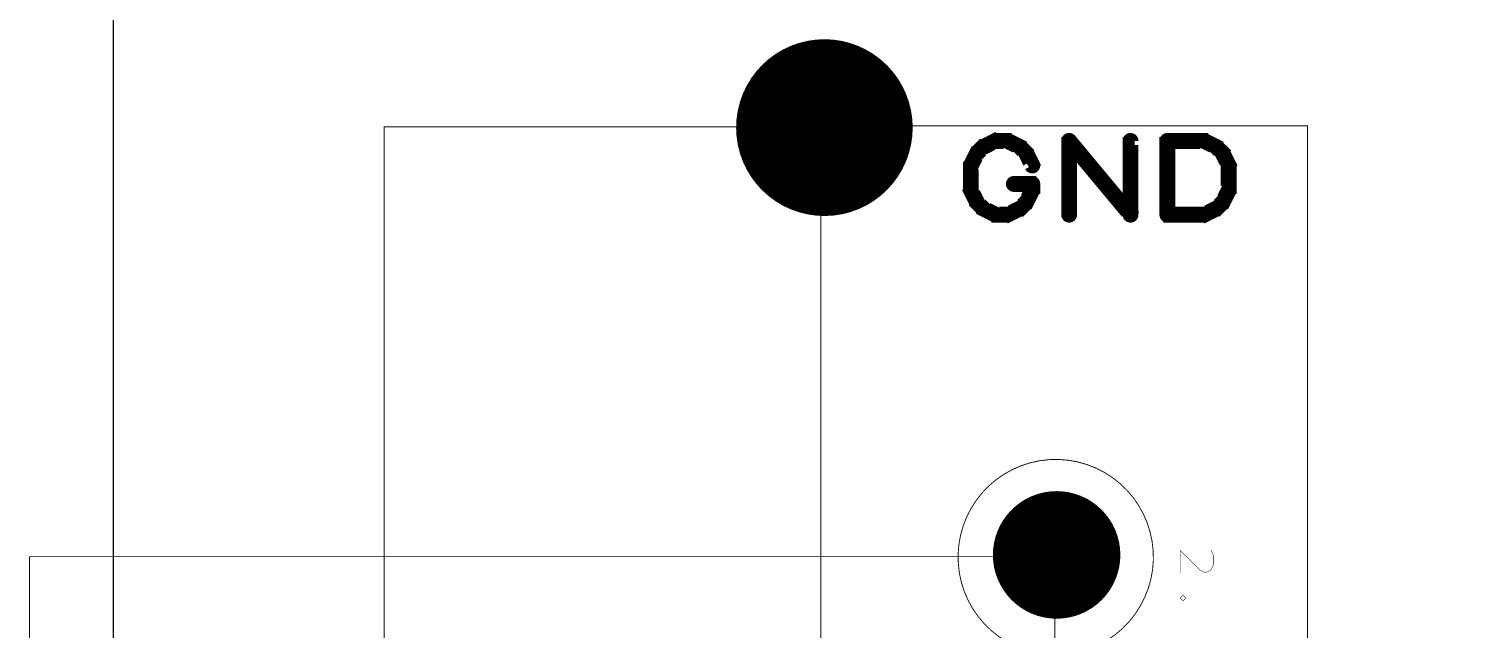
# Model space of a CAD drawing. Extents: x 1.5 to 98, y 12 to 104.4.
# Drawn here: x 1.45 to 17.61, y 66.77 to 73.48 of the extents above; entities that cross this region are included whole.
import ezdxf

# ---------------------------------------------------------------- set-up
doc = ezdxf.new("R2010")
doc.units = 0
doc.layers.get('0').update_dxf_attribs({"linetype": 'CONTINUOUS'})
for name, color, linetype in [('_BOARD', 254, 'CONTINUOUS'), ('_DRILL', 251, 'CONTINUOUS'), ('BOTTOM_SOLDER_MASK', 6, 'CONTINUOUS'), ('TOP_SILKSCREEN', 1, 'CONTINUOUS'), ('TOP_SOLDER_MASK', 2, 'CONTINUOUS')]:
    doc.layers.add(name, color=color, linetype=linetype)

# ---------------------------------------------------------------- blocks, each defined once
blk = doc.blocks.new('PAD_ROUND_73_HOLE_73')
at = {"const_width": 0.925}
blk.add_lwpolyline([(-0.4625, 0, 1), (0.4625, 0, 1)], format="xyb", close=True, dxfattribs=at)
blk = doc.blocks.new('PAD_ROUND_51_HOLE_51')
at = {"const_width": 0.65}
blk.add_lwpolyline([(-0.325, 0, 1), (0.325, 0, 1)], format="xyb", close=True, dxfattribs=at)
blk = doc.blocks.new('_HOLE')
blk.add_circle((0, 0), 0.5)

msp = doc.modelspace()

# ---------------------------------------------------------------- linework, layer by layer
at = {"layer": '_BOARD', "color": 3}
msp.add_lwpolyline([(2.4, 12), (2.4, 104.4), (2.4, 104.4), (30.6, 104.4), (30.6, 104.4), (30.6, 98.4), (30.6, 98.4), (85.8, 98.4), (85.8, 98.4), (85.8, 104.4), (85.8, 104.4), (98, 104.4), (98, 104.4), (98, 12), (98, 12), (2.4, 12), (2.4, 12)], close=True, dxfattribs=at)
at = {"layer": 'TOP_SILKSCREEN', "color": 135}
for points in [[(11.2575, 72.38, 0.005, 0.005, -1), (11.2625, 72.38, 0, 0, 0), (11.26, 72.38, 0, 0, 0), (11.26, 72.38, 0.01, 0.01, -1), (9.44, 72.38, 0, 0, 0), (9.44, 72.38, 0.005, 0.005, 0), (9.4375, 72.38, 0.005, 0.005, -1), (9.4425, 72.38, 0, 0, 0), (9.4425, 72.38, 0.005, 0.005, -1), (9.4375, 72.38, 0, 0, 0), (9.44, 72.38, 0, 0, 0), (9.44, 72.38, 0.01, 0.01, -1), (11.26, 72.38, 0.01, 0.01, 0), (11.26, 72.38, 0, 0, 0), (11.26, 72.38, 0.005, 0.005, 0), (11.2625, 72.38, 0.005, 0.005, -1), (11.2575, 72.38, 0, 0, 0)], [(13.9277, 68.0589, 0.005, 0.005, 1), (13.9322, 68.0611, 0, 0, 0), (13.93, 68.06, 0, 0, 0), (13.93, 68.06, 0.01, 0.01, 1), (11.97, 67.09, 0, 0, 0), (11.97, 67.09, 0.005, 0.005, 0), (11.9678, 67.0889, 0.005, 0.005, 1), (11.9723, 67.0911, 0, 0, 0), (11.9723, 67.0911, 0.005, 0.005, 1), (11.9678, 67.0889, 0, 0, 0), (11.97, 67.09, 0, 0, 0), (11.97, 67.09, 0.01, 0.01, 1), (13.93, 68.06, 0.01, 0.01, 0), (13.93, 68.06, 0, 0, 0), (13.93, 68.06, 0.005, 0.005, 0), (13.9322, 68.0611, 0.005, 0.005, 1), (13.9277, 68.0589, 0, 0, 0)]]:
    msp.add_lwpolyline(points, format="xyseb", close=True, dxfattribs=at)
at = {"layer": 'TOP_SILKSCREEN', "color": 171}
for points in [[(5.43, 30.46, 0.01, 0.01, 0), (5.43, 72.39, 0, 0, 0), (5.43, 72.39, 0.005, 0.005, 0), (5.4325, 72.39, 0.005, 0.005, 1), (5.4275, 72.39, 0, 0, 0), (5.43, 72.3925, 0.005, 0.005, 1), (5.43, 72.3875, 0, 0, 0), (5.43, 72.39, 0, 0, 0), (5.43, 72.39, 0.01, 0.01, 0), (10.32, 72.39, 0.01, 0.01, 0), (10.32, 72.39, 0, 0, 0), (10.32, 72.39, 0.005, 0.005, 0), (10.32, 72.3875, 0.005, 0.005, 1), (10.32, 72.3925, 0, 0, 0), (10.3225, 72.39, 0.005, 0.005, 1), (10.3175, 72.39, 0, 0, 0), (10.32, 72.39, 0, 0, 0), (10.32, 72.39, 0.01, 0.01, 0), (10.32, 30.46, 0, 0, 0)], [(10.32, 30.46, 0.01, 0.01, 0), (10.32, 72.4, 0, 0, 0), (10.32, 72.4, 0.005, 0.005, 0), (10.3225, 72.4, 0.005, 0.005, 1), (10.3175, 72.4, 0, 0, 0), (10.32, 72.4025, 0.005, 0.005, 1), (10.32, 72.3975, 0, 0, 0), (10.32, 72.4, 0, 0, 0), (10.32, 72.4, 0.01, 0.01, 0), (15.77, 72.4, 0.01, 0.01, 0), (15.77, 72.4, 0, 0, 0), (15.77, 72.4, 0.005, 0.005, 0), (15.77, 72.3975, 0.005, 0.005, 1), (15.77, 72.4025, 0, 0, 0), (15.7725, 72.4, 0.005, 0.005, 1), (15.7675, 72.4, 0, 0, 0), (15.77, 72.4, 0, 0, 0), (15.77, 72.4, 0.01, 0.01, 0), (15.77, 30.46, 0, 0, 0)], [(1.46, 35.23, 0.01, 0.01, 0), (1.46, 67.58, 0, 0, 0), (1.46, 67.58, 0.005, 0.005, 0), (1.4625, 67.58, 0.005, 0.005, 1), (1.4575, 67.58, 0, 0, 0), (1.46, 67.5825, 0.005, 0.005, 1), (1.46, 67.5775, 0, 0, 0), (1.46, 67.58, 0, 0, 0), (1.46, 67.58, 0.01, 0.01, 0), (12.94, 67.58, 0.01, 0.01, 0), (12.94, 67.58, 0, 0, 0), (12.94, 67.58, 0.005, 0.005, 0), (12.94, 67.5775, 0.005, 0.005, 1), (12.94, 67.5825, 0, 0, 0), (12.9425, 67.58, 0.005, 0.005, 1), (12.9375, 67.58, 0, 0, 0), (12.94, 67.58, 0, 0, 0), (12.94, 67.58, 0.01, 0.01, 0), (12.94, 35.23, 0, 0, 0)]]:
    msp.add_lwpolyline(points, format="xyseb", dxfattribs=at)
at = {"layer": 'TOP_SILKSCREEN', "color": 135}
for points in [[(12.0373, 72.1253, 0.0889, 0.0889, 1), (12.1003, 72.0623, 0, 0, 0), (12.0688, 72.0938, 0, 0, 0), (12.0688, 72.0938, 0.1778, 0.1778, 0), (12.1375, 72.1625, 0.1778, 0.1778, 0), (12.1375, 72.1625, 0, 0, 0), (12.1375, 72.1625, 0.0889, 0.0889, 0), (12.169, 72.131, 0.0889, 0.0889, 1), (12.106, 72.194, 0, 0, 0)], [(12.1176, 72.2023, 0.0889, 0.0889, 1), (12.1574, 72.1227, 0, 0, 0), (12.1375, 72.1625, 0, 0, 0), (12.1375, 72.1625, 0.1778, 0.1778, 0), (12.275, 72.2313, 0.1778, 0.1778, 0), (12.275, 72.2313, 0, 0, 0), (12.275, 72.2313, 0.0889, 0.0889, 0), (12.2949, 72.1915, 0.0889, 0.0889, 1), (12.2551, 72.2711, 0, 0, 0)], [(12.275, 72.2758, 0.0889, 0.0889, 1), (12.275, 72.1868, 0, 0, 0), (12.275, 72.2313, 0, 0, 0), (12.275, 72.2313, 0.1778, 0.1778, 0), (12.4125, 72.2313, 0.1778, 0.1778, 0), (12.4125, 72.2313, 0, 0, 0), (12.4125, 72.2313, 0.0889, 0.0889, 0), (12.4125, 72.1868, 0.0889, 0.0889, 1), (12.4125, 72.2758, 0, 0, 0)], [(12.4324, 72.2711, 0.0889, 0.0889, 1), (12.3926, 72.1915, 0, 0, 0), (12.4125, 72.2313, 0, 0, 0), (12.4125, 72.2313, 0.1778, 0.1778, 0), (12.55, 72.1625, 0.1778, 0.1778, 0), (12.55, 72.1625, 0, 0, 0), (12.55, 72.1625, 0.0889, 0.0889, 0), (12.5301, 72.1227, 0.0889, 0.0889, 1), (12.5699, 72.2023, 0, 0, 0)], [(12.5815, 72.194, 0.0889, 0.0889, 1), (12.5185, 72.131, 0, 0, 0), (12.55, 72.1625, 0, 0, 0), (12.55, 72.1625, 0.1778, 0.1778, 0), (12.6188, 72.0938, 0.1778, 0.1778, 0), (12.6188, 72.0938, 0, 0, 0), (12.6188, 72.0938, 0.0889, 0.0889, 0), (12.5873, 72.0623, 0.0889, 0.0889, 1), (12.6503, 72.1253, 0, 0, 0)], [(13.0555, 71.4063, 0.0889, 0.0889, 1), (13.1445, 71.4063, 0, 0, 0), (13.1, 71.4063, 0, 0, 0), (13.1, 71.4063, 0.1778, 0.1778, 0), (13.1, 72.2313, 0.1778, 0.1778, 0), (13.1, 72.2313, 0, 0, 0), (13.1, 72.2313, 0.0889, 0.0889, 0), (13.1445, 72.2313, 0.0889, 0.0889, 1), (13.0555, 72.2313, 0, 0, 0)], [(13.1342, 72.2598, 0.0889, 0.0889, 1), (13.0658, 72.2028, 0, 0, 0), (13.1, 72.2313, 0, 0, 0), (13.1, 72.2313, 0.1778, 0.1778, 0), (13.7875, 71.4063, 0.1778, 0.1778, 0), (13.7875, 71.4063, 0, 0, 0), (13.7875, 71.4063, 0.0889, 0.0889, 0), (13.7533, 71.3778, 0.0889, 0.0889, 1), (13.8217, 71.4348, 0, 0, 0)], [(13.743, 71.4063, 0.0889, 0.0889, 1), (13.832, 71.4063, 0, 0, 0), (13.7875, 71.4063, 0, 0, 0), (13.7875, 71.4063, 0.1778, 0.1778, 0), (13.7875, 72.2313, 0.1778, 0.1778, 0), (13.7875, 72.2313, 0, 0, 0), (13.7875, 72.2313, 0.0889, 0.0889, 0), (13.832, 72.2313, 0.0889, 0.0889, 1), (13.743, 72.2313, 0, 0, 0)], [(14.1555, 71.4063, 0.0889, 0.0889, 1), (14.2445, 71.4063, 0, 0, 0), (14.2, 71.4063, 0, 0, 0), (14.2, 71.4063, 0.1778, 0.1778, 0), (14.2, 72.2313, 0.1778, 0.1778, 0), (14.2, 72.2313, 0, 0, 0), (14.2, 72.2313, 0.0889, 0.0889, 0), (14.2445, 72.2313, 0.0889, 0.0889, 1), (14.1555, 72.2313, 0, 0, 0)], [(14.2, 72.2758, 0.0889, 0.0889, 1), (14.2, 72.1868, 0, 0, 0), (14.2, 72.2313, 0, 0, 0), (14.2, 72.2313, 0.1778, 0.1778, 0), (14.6125, 72.2313, 0.1778, 0.1778, 0), (14.6125, 72.2313, 0, 0, 0), (14.6125, 72.2313, 0.0889, 0.0889, 0), (14.6125, 72.1868, 0.0889, 0.0889, 1), (14.6125, 72.2758, 0, 0, 0)], [(14.6324, 72.2711, 0.0889, 0.0889, 1), (14.5926, 72.1915, 0, 0, 0), (14.6125, 72.2313, 0, 0, 0), (14.6125, 72.2313, 0.1778, 0.1778, 0), (14.75, 72.1625, 0.1778, 0.1778, 0), (14.75, 72.1625, 0, 0, 0), (14.75, 72.1625, 0.0889, 0.0889, 0), (14.7301, 72.1227, 0.0889, 0.0889, 1), (14.7699, 72.2023, 0, 0, 0)], [(14.7815, 72.194, 0.0889, 0.0889, 1), (14.7185, 72.131, 0, 0, 0), (14.75, 72.1625, 0, 0, 0), (14.75, 72.1625, 0.1778, 0.1778, 0), (14.8188, 72.0938, 0.1778, 0.1778, 0), (14.8188, 72.0938, 0, 0, 0), (14.8188, 72.0938, 0.0889, 0.0889, 0), (14.7873, 72.0623, 0.0889, 0.0889, 1), (14.8503, 72.1253, 0, 0, 0)], [(11.9602, 71.9762, 0.0889, 0.0889, 1), (12.0398, 71.9364, 0, 0, 0), (12, 71.9563, 0, 0, 0), (12, 71.9563, 0.1778, 0.1778, 0), (12.0688, 72.0938, 0.1778, 0.1778, 0), (12.0688, 72.0938, 0, 0, 0), (12.0688, 72.0938, 0.0889, 0.0889, 0), (12.1086, 72.0739, 0.0889, 0.0889, 1), (12.029, 72.1137, 0, 0, 0)], [(11.9555, 71.6813, 0.0889, 0.0889, 1), (12.0445, 71.6813, 0, 0, 0), (12, 71.6813, 0, 0, 0), (12, 71.6813, 0.1778, 0.1778, 0), (12, 71.9563, 0.1778, 0.1778, 0), (12, 71.9563, 0, 0, 0), (12, 71.9563, 0.0889, 0.0889, 0), (12.0445, 71.9563, 0.0889, 0.0889, 1), (11.9555, 71.9563, 0, 0, 0)], [(12.6586, 72.1137, 0.0889, 0.0889, 1), (12.579, 72.0739, 0, 0, 0), (12.6188, 72.0938, 0, 0, 0), (12.6188, 72.0938, 0.1778, 0.1778, 0), (12.6875, 71.9563, 0.1778, 0.1778, 0), (12.6875, 71.9563, 0, 0, 0), (12.6875, 71.9563, 0.0889, 0.0889, 0), (12.6477, 71.9364, 0.0889, 0.0889, 1), (12.7273, 71.9762, 0, 0, 0)], [(14.8586, 72.1137, 0.0889, 0.0889, 1), (14.779, 72.0739, 0, 0, 0), (14.8188, 72.0938, 0, 0, 0), (14.8188, 72.0938, 0.1778, 0.1778, 0), (14.8875, 71.9563, 0.1778, 0.1778, 0), (14.8875, 71.9563, 0, 0, 0), (14.8875, 71.9563, 0.0889, 0.0889, 0), (14.8477, 71.9364, 0.0889, 0.0889, 1), (14.9273, 71.9762, 0, 0, 0)], [(14.932, 71.9563, 0.0889, 0.0889, 1), (14.843, 71.9563, 0, 0, 0), (14.8875, 71.9563, 0, 0, 0), (14.8875, 71.9563, 0.1778, 0.1778, 0), (14.8875, 71.6813, 0.1778, 0.1778, 0), (14.8875, 71.6813, 0, 0, 0), (14.8875, 71.6813, 0.0889, 0.0889, 0), (14.843, 71.6813, 0.0889, 0.0889, 1), (14.932, 71.6813, 0, 0, 0)], [(12.029, 71.5239, 0.0889, 0.0889, 1), (12.1086, 71.5637, 0, 0, 0), (12.0688, 71.5438, 0, 0, 0), (12.0688, 71.5438, 0.1778, 0.1778, 0), (12, 71.6813, 0.1778, 0.1778, 0), (12, 71.6813, 0, 0, 0), (12, 71.6813, 0.0889, 0.0889, 0), (12.0398, 71.7012, 0.0889, 0.0889, 1), (11.9602, 71.6614, 0, 0, 0)], [(12.4813, 71.7945, 0.0889, 0.0889, 1), (12.4813, 71.7055, 0, 0, 0), (12.4813, 71.75, 0, 0, 0), (12.4813, 71.75, 0.1778, 0.1778, 0), (12.6875, 71.75, 0.1778, 0.1778, 0), (12.6875, 71.75, 0, 0, 0), (12.6875, 71.75, 0.0889, 0.0889, 0), (12.6875, 71.7055, 0.0889, 0.0889, 1), (12.6875, 71.7945, 0, 0, 0)], [(12.7273, 71.6614, 0.0889, 0.0889, 1), (12.6477, 71.7012, 0, 0, 0), (12.6875, 71.6813, 0, 0, 0), (12.6875, 71.6813, 0.1778, 0.1778, 0), (12.6188, 71.5438, 0.1778, 0.1778, 0), (12.6188, 71.5438, 0, 0, 0), (12.6188, 71.5438, 0.0889, 0.0889, 0), (12.579, 71.5637, 0.0889, 0.0889, 1), (12.6586, 71.5239, 0, 0, 0)], [(12.732, 71.75, 0.0889, 0.0889, 1), (12.643, 71.75, 0, 0, 0), (12.6875, 71.75, 0, 0, 0), (12.6875, 71.75, 0.1778, 0.1778, 0), (12.6875, 71.6813, 0.1778, 0.1778, 0), (12.6875, 71.6813, 0, 0, 0), (12.6875, 71.6813, 0.0889, 0.0889, 0), (12.643, 71.6813, 0.0889, 0.0889, 1), (12.732, 71.6813, 0, 0, 0)], [(14.9273, 71.6614, 0.0889, 0.0889, 1), (14.8477, 71.7012, 0, 0, 0), (14.8875, 71.6813, 0, 0, 0), (14.8875, 71.6813, 0.1778, 0.1778, 0), (14.8188, 71.5438, 0.1778, 0.1778, 0), (14.8188, 71.5438, 0, 0, 0), (14.8188, 71.5438, 0.0889, 0.0889, 0), (14.779, 71.5637, 0.0889, 0.0889, 1), (14.8586, 71.5239, 0, 0, 0)], [(12.106, 71.4435, 0.0889, 0.0889, 1), (12.169, 71.5065, 0, 0, 0), (12.1375, 71.475, 0, 0, 0), (12.1375, 71.475, 0.1778, 0.1778, 0), (12.0688, 71.5438, 0.1778, 0.1778, 0), (12.0688, 71.5438, 0, 0, 0), (12.0688, 71.5438, 0.0889, 0.0889, 0), (12.1003, 71.5753, 0.0889, 0.0889, 1), (12.0373, 71.5123, 0, 0, 0)], [(12.2551, 71.3665, 0.0889, 0.0889, 1), (12.2949, 71.4461, 0, 0, 0), (12.275, 71.4063, 0, 0, 0), (12.275, 71.4063, 0.1778, 0.1778, 0), (12.1375, 71.475, 0.1778, 0.1778, 0), (12.1375, 71.475, 0, 0, 0), (12.1375, 71.475, 0.0889, 0.0889, 0), (12.1574, 71.5148, 0.0889, 0.0889, 1), (12.1176, 71.4352, 0, 0, 0)], [(12.5699, 71.4352, 0.0889, 0.0889, 1), (12.5301, 71.5148, 0, 0, 0), (12.55, 71.475, 0, 0, 0), (12.55, 71.475, 0.1778, 0.1778, 0), (12.4125, 71.4063, 0.1778, 0.1778, 0), (12.4125, 71.4063, 0, 0, 0), (12.4125, 71.4063, 0.0889, 0.0889, 0), (12.3926, 71.4461, 0.0889, 0.0889, 1), (12.4324, 71.3665, 0, 0, 0)], [(12.6503, 71.5123, 0.0889, 0.0889, 1), (12.5873, 71.5753, 0, 0, 0), (12.6188, 71.5438, 0, 0, 0), (12.6188, 71.5438, 0.1778, 0.1778, 0), (12.55, 71.475, 0.1778, 0.1778, 0), (12.55, 71.475, 0, 0, 0), (12.55, 71.475, 0.0889, 0.0889, 0), (12.5185, 71.5065, 0.0889, 0.0889, 1), (12.5815, 71.4435, 0, 0, 0)], [(14.7699, 71.4352, 0.0889, 0.0889, 1), (14.7301, 71.5148, 0, 0, 0), (14.75, 71.475, 0, 0, 0), (14.75, 71.475, 0.1778, 0.1778, 0), (14.6125, 71.4063, 0.1778, 0.1778, 0), (14.6125, 71.4063, 0, 0, 0), (14.6125, 71.4063, 0.0889, 0.0889, 0), (14.5926, 71.4461, 0.0889, 0.0889, 1), (14.6324, 71.3665, 0, 0, 0)], [(14.8503, 71.5123, 0.0889, 0.0889, 1), (14.7873, 71.5753, 0, 0, 0), (14.8188, 71.5438, 0, 0, 0), (14.8188, 71.5438, 0.1778, 0.1778, 0), (14.75, 71.475, 0.1778, 0.1778, 0), (14.75, 71.475, 0, 0, 0), (14.75, 71.475, 0.0889, 0.0889, 0), (14.7185, 71.5065, 0.0889, 0.0889, 1), (14.7815, 71.4435, 0, 0, 0)], [(12.4125, 71.3618, 0.0889, 0.0889, 1), (12.4125, 71.4508, 0, 0, 0), (12.4125, 71.4063, 0, 0, 0), (12.4125, 71.4063, 0.1778, 0.1778, 0), (12.275, 71.4063, 0.1778, 0.1778, 0), (12.275, 71.4063, 0, 0, 0), (12.275, 71.4063, 0.0889, 0.0889, 0), (12.275, 71.4508, 0.0889, 0.0889, 1), (12.275, 71.3618, 0, 0, 0)], [(14.6125, 71.3618, 0.0889, 0.0889, 1), (14.6125, 71.4508, 0, 0, 0), (14.6125, 71.4063, 0, 0, 0), (14.6125, 71.4063, 0.1778, 0.1778, 0), (14.2, 71.4063, 0.1778, 0.1778, 0), (14.2, 71.4063, 0, 0, 0), (14.2, 71.4063, 0.0889, 0.0889, 0), (14.2, 71.4508, 0.0889, 0.0889, 1), (14.2, 71.3618, 0, 0, 0)], [(14.05, 67.5797, 0.0005, 0.0005, 1), (14.05, 67.5803, 0, 0, 0), (14.05, 67.58, 0, 0, 0), (14.05, 67.58, 0.001, 0.001, 0), (12.94, 67.58, 0.001, 0.001, 0), (12.94, 67.58, 0, 0, 0), (12.94, 67.58, 0.0005, 0.0005, 0), (12.94, 67.5803, 0.0005, 0.0005, 1), (12.94, 67.5797, 0, 0, 0)], [(14.3425, 67.4, 0.0025, 0.0025, 1), (14.3451, 67.4, 0, 0, 0), (14.3438, 67.4, 0, 0, 0), (14.3438, 67.4, 0.005, 0.005, 0), (14.3438, 67.65, 0.005, 0.005, 0), (14.3438, 67.65, 0, 0, 0), (14.3438, 67.65, 0.0025, 0.0025, 0), (14.3451, 67.65, 0.0025, 0.0025, 1), (14.3425, 67.65, 0, 0, 0)], [(14.3447, 67.6509, 0.0025, 0.0025, 1), (14.3429, 67.6491, 0, 0, 0), (14.3438, 67.65, 0, 0, 0), (14.3438, 67.65, 0.005, 0.005, 0), (14.5625, 67.4312, 0.005, 0.005, 0), (14.5625, 67.4312, 0, 0, 0), (14.5625, 67.4312, 0.0025, 0.0025, 0), (14.5616, 67.4303, 0.0025, 0.0025, 1), (14.5634, 67.4321, 0, 0, 0)], [(14.7176, 67.5869, 0.0025, 0.0025, 1), (14.72, 67.5881, 0, 0, 0), (14.7188, 67.5875, 0, 0, 0), (14.7188, 67.5875, 0.005, 0.005, 0), (14.6875, 67.65, 0.005, 0.005, 0), (14.6875, 67.65, 0, 0, 0), (14.6875, 67.65, 0.0025, 0.0025, 0), (14.6887, 67.6506, 0.0025, 0.0025, 1), (14.6863, 67.6494, 0, 0, 0)], [(14.7175, 67.4937, 0.0025, 0.0025, 1), (14.7201, 67.4937, 0, 0, 0), (14.7188, 67.4937, 0, 0, 0), (14.7188, 67.4937, 0.005, 0.005, 0), (14.7188, 67.5875, 0.005, 0.005, 0), (14.7188, 67.5875, 0, 0, 0), (14.7188, 67.5875, 0.0025, 0.0025, 0), (14.7201, 67.5875, 0.0025, 0.0025, 1), (14.7175, 67.5875, 0, 0, 0)], [(14.0497, 64.8, 0.0005, 0.0005, 1), (14.0503, 64.8, 0, 0, 0), (14.05, 64.8, 0, 0, 0), (14.05, 64.8, 0.001, 0.001, 0), (14.05, 67.5, 0.001, 0.001, 0), (14.05, 67.5, 0, 0, 0), (14.05, 67.5, 0.0005, 0.0005, 0), (14.0503, 67.5, 0.0005, 0.0005, 1), (14.0497, 67.5, 0, 0, 0)], [(14.5631, 67.4324, 0.0025, 0.0025, 1), (14.5619, 67.43, 0, 0, 0), (14.5625, 67.4312, 0, 0, 0), (14.5625, 67.4312, 0.005, 0.005, 0), (14.625, 67.4, 0.005, 0.005, 0), (14.625, 67.4, 0, 0, 0), (14.625, 67.4, 0.0025, 0.0025, 0), (14.6244, 67.3988, 0.0025, 0.0025, 1), (14.6256, 67.4012, 0, 0, 0)], [(14.6244, 67.4012, 0.0025, 0.0025, 1), (14.6256, 67.3988, 0, 0, 0), (14.625, 67.4, 0, 0, 0), (14.625, 67.4, 0.005, 0.005, 0), (14.6875, 67.4312, 0.005, 0.005, 0), (14.6875, 67.4312, 0, 0, 0), (14.6875, 67.4312, 0.0025, 0.0025, 0), (14.6881, 67.43, 0.0025, 0.0025, 1), (14.6869, 67.4324, 0, 0, 0)], [(14.6863, 67.4318, 0.0025, 0.0025, 1), (14.6887, 67.4306, 0, 0, 0), (14.6875, 67.4312, 0, 0, 0), (14.6875, 67.4312, 0.005, 0.005, 0), (14.7188, 67.4937, 0.005, 0.005, 0), (14.7188, 67.4937, 0, 0, 0), (14.7188, 67.4937, 0.0025, 0.0025, 0), (14.72, 67.4931, 0.0025, 0.0025, 1), (14.7176, 67.4943, 0, 0, 0)], [(14.3759, 67.1491, 0.0025, 0.0025, 1), (14.3741, 67.1509, 0, 0, 0), (14.375, 67.15, 0, 0, 0), (14.375, 67.15, 0.005, 0.005, 0), (14.3438, 67.1187, 0.005, 0.005, 0), (14.3438, 67.1187, 0, 0, 0), (14.3438, 67.1187, 0.0025, 0.0025, 0), (14.3429, 67.1196, 0.0025, 0.0025, 1), (14.3447, 67.1178, 0, 0, 0)], [(14.3447, 67.1196, 0.0025, 0.0025, 1), (14.3429, 67.1178, 0, 0, 0), (14.3438, 67.1187, 0, 0, 0), (14.3438, 67.1187, 0.005, 0.005, 0), (14.375, 67.0875, 0.005, 0.005, 0), (14.375, 67.0875, 0, 0, 0), (14.375, 67.0875, 0.0025, 0.0025, 0), (14.3741, 67.0866, 0.0025, 0.0025, 1), (14.3759, 67.0884, 0, 0, 0)], [(14.4054, 67.1178, 0.0025, 0.0025, 1), (14.4072, 67.1196, 0, 0, 0), (14.4063, 67.1187, 0, 0, 0), (14.4063, 67.1187, 0.005, 0.005, 0), (14.375, 67.15, 0.005, 0.005, 0), (14.375, 67.15, 0, 0, 0), (14.375, 67.15, 0.0025, 0.0025, 0), (14.3759, 67.1509, 0.0025, 0.0025, 1), (14.3741, 67.1491, 0, 0, 0)], [(14.3741, 67.0884, 0.0025, 0.0025, 1), (14.3759, 67.0866, 0, 0, 0), (14.375, 67.0875, 0, 0, 0), (14.375, 67.0875, 0.005, 0.005, 0), (14.4063, 67.1187, 0.005, 0.005, 0), (14.4063, 67.1187, 0, 0, 0), (14.4063, 67.1187, 0.0025, 0.0025, 0), (14.4072, 67.1178, 0.0025, 0.0025, 1), (14.4054, 67.1196, 0, 0, 0)]]:
    msp.add_lwpolyline(points, format="xyseb", dxfattribs=at)
at = {"layer": 'TOP_SILKSCREEN', "color": 171}
for points in [[(13.5675, 67.58, 0.005, 0.005, 1), (13.5725, 67.58, 0, 0, 0), (13.57, 67.58, 0, 0, 0), (13.57, 67.58, 0.01, 0.01, 1), (12.33, 67.58, 0, 0, 0), (12.33, 67.58, 0.005, 0.005, 0), (12.3275, 67.58, 0.005, 0.005, 1), (12.3325, 67.58, 0, 0, 0), (12.3325, 67.58, 0.005, 0.005, 1), (12.3275, 67.58, 0, 0, 0), (12.33, 67.58, 0, 0, 0), (12.33, 67.58, 0.01, 0.01, 1), (13.57, 67.58, 0.01, 0.01, 0), (13.57, 67.58, 0, 0, 0), (13.57, 67.58, 0.005, 0.005, 0), (13.5725, 67.58, 0.005, 0.005, 1), (13.5675, 67.58, 0, 0, 0)], [(13.5975, 67.6, 0.005, 0.005, -1), (13.6025, 67.6, 0, 0, 0), (13.6, 67.6, 0, 0, 0), (13.6, 67.6, 0.01, 0.01, -1), (12.36, 67.6, 0, 0, 0), (12.36, 67.6, 0.005, 0.005, 0), (12.3575, 67.6, 0.005, 0.005, -1), (12.3625, 67.6, 0, 0, 0), (12.3625, 67.6, 0.005, 0.005, -1), (12.3575, 67.6, 0, 0, 0), (12.36, 67.6, 0, 0, 0), (12.36, 67.6, 0.01, 0.01, -1), (13.6, 67.6, 0.01, 0.01, 0), (13.6, 67.6, 0, 0, 0), (13.6, 67.6, 0.005, 0.005, 0), (13.6025, 67.6, 0.005, 0.005, -1), (13.5975, 67.6, 0, 0, 0)]]:
    msp.add_lwpolyline(points, format="xyseb", close=True, dxfattribs=at)

# ---------------------------------------------------------------- block references
at = {"layer": '_DRILL'}
for p, xscale, yscale in [((10.36, 72.38), 1.85, 1.85), ((12.96, 67.6), 1.3, 1.3)]:
    msp.add_blockref('_HOLE', p, dxfattribs=dict(at, xscale=xscale, yscale=yscale))
at = {"layer": 'BOTTOM_SOLDER_MASK', "color": 11}
for name, p, xscale, yscale in [('PAD_ROUND_73_HOLE_73', (10.36, 72.38), 1.069, 1.069), ('PAD_ROUND_51_HOLE_51', (12.96, 67.6), 1.098, 1.098)]:
    msp.add_blockref(name, p, dxfattribs=dict(at, xscale=xscale, yscale=yscale))
at = {"layer": 'TOP_SOLDER_MASK', "color": 11}
for name, p, xscale, yscale in [('PAD_ROUND_73_HOLE_73', (10.36, 72.38), 1.069, 1.069), ('PAD_ROUND_51_HOLE_51', (12.96, 67.6), 1.098, 1.098)]:
    msp.add_blockref(name, p, dxfattribs=dict(at, xscale=xscale, yscale=yscale))

doc.saveas('drawing.dxf')
